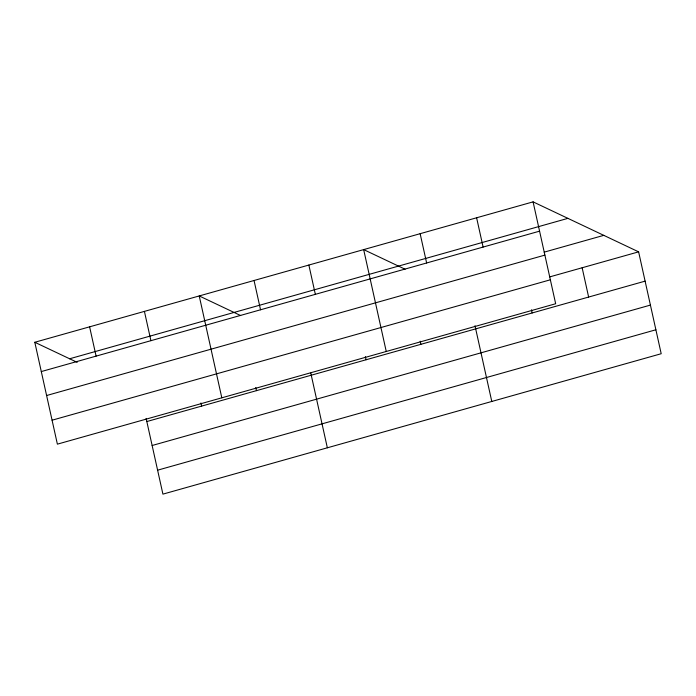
<?xml version="1.0" encoding="UTF-8"?>
<svg xmlns="http://www.w3.org/2000/svg" width="696" height="696" viewBox="0 0 696 696"><rect width="100%" height="100%" fill="white"/><g stroke="black" fill="none" stroke-linecap="round" stroke-linejoin="round"><path stroke-width="1.04" d="M533.084 201.866L555.669 303.743L57.385 444.152L34.8 342.275L533.084 201.866L638.615 251.848L661.2 353.725L162.916 494.134L146.125 418.409M69.626 358.771L567.91 218.361M41.29 371.568L539.574 231.159M544.176 252.152L603.789 235.352M46.606 395.519L544.89 255.11M549.727 276.895L638.615 251.848M52.078 420.201L550.362 279.792M146.821 421.55L645.105 281.14M152.137 445.501L650.421 305.092M157.609 470.183L655.893 329.774M405.098 269.23L363.669 249.603L386.254 351.48M240.668 315.566L199.23 295.939L221.815 397.816M34.8 342.275L77.178 362.346M582.143 267.76L588.633 297.053M531.466 309.824L532.162 312.965M476.612 217.778L483.102 247.071M474.994 325.737L491.785 401.462M420.14 233.691L426.631 262.984M420.184 341.188L420.88 344.32M365.374 356.63L366.07 359.771M308.859 265.054L315.349 294.338M310.799 373.117L327.346 447.798M254.049 280.497L260.539 309.79M255.754 387.515L256.45 390.656M200.944 402.967L201.64 406.099M144.42 311.39L150.919 340.675M89.61 326.833L96.1 356.117"/></g></svg>
